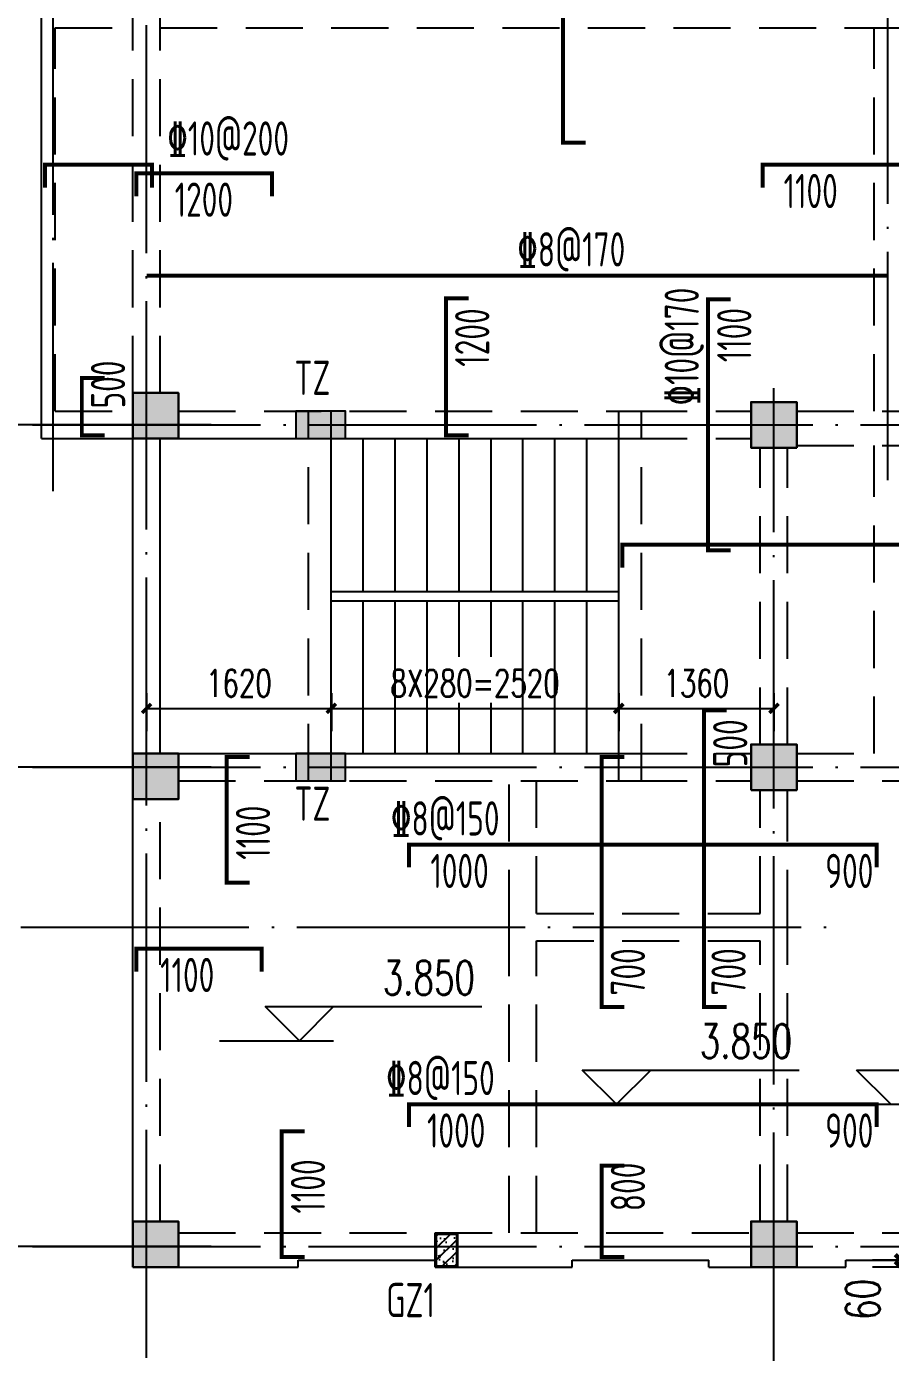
# Model space of a CAD drawing. Extents: x 1051052 to 1482120, y -981644 to -673261.
# Drawn here: x 1102673 to 1110245, y -915980 to -904302 of the extents above; entities that cross this region are included whole.
import ezdxf
from ezdxf.enums import TextEntityAlignment as Align

# ---------------------------------------------------------------- set-up
doc = ezdxf.new("R2010")
doc.units = 0
doc.header["$LTSCALE"] = 1000
doc.header["$MEASUREMENT"] = 0
doc.linetypes.add('DOTE', pattern=[2.42, 2, -0.2, 0.02, -0.2])
doc.linetypes.add('线型3', pattern=[750, 500, -250])
for name, color, linetype in [('AXIS', 3, 'Continuous'), ('DIM_ELEV', 3, 'Continuous'), ('DOTE', 1, 'DOTE'), ('PUB_DIM', 3, 'Continuous'), ('PUB_TEXT', 7, 'Continuous'), ('PUB_WALL', 9, 'Continuous'), ('填充', 8, 'Continuous')]:
    doc.layers.add(name, color=color, linetype=linetype)
for name, color, linetype, lineweight in [('BEAM', 4, 'Continuous', 25), ('BEAM-DASH', 4, '线型3', 25), ('COLU', 2, 'Continuous', 30), ('楼板正筋文字', 7, 'Continuous', 18), ('楼板正筋钢筋', 14, 'Continuous', 35), ('楼板负筋文字', 7, 'Continuous', 18), ('楼板负筋标注', 84, 'Continuous', 18), ('楼板负筋钢筋', 1, 'Continuous', 35)]:
    doc.layers.add(name, color=color, linetype=linetype, lineweight=lineweight)
doc.layers.add('COLU-HATCH', color=7, linetype='Continuous', lineweight=25, true_color=0x5b5b5b)
doc.styles.add('_TCH_DIM', font='SIMPLEX', dxfattribs={"bigfont": 'GBCBIG'})
doc.styles.add('_TCH_DIM_T3', font='SIMPLEX', dxfattribs={"width": 0.705882, "bigfont": 'GBCBIG'})
doc.styles.add('FromPkpm', font='Pkpmeng', dxfattribs={"width": 0.7, "bigfont": 'hztxt'})
doc.dimstyles.new('_TCH_ARCH&&100', dxfattribs={"dimtxt": 297.5, "dimasz": 100, "dimexe": 250, "dimexo": 300, "dimgap": 126.25, "dimtad": 1, "dimdec": 0, "dimzin": 0, "dimdsep": 46, "dimtxsty": '_TCH_DIM_T3', "dimblk": 'ARCHTICK', "dimcen": 0.09, "dimclrt": 7, "dimazin": 2, "dimtfac": 1, "dimtdec": 0, "dimtix": 1, "dimtmove": 2, "dimatfit": 3, "dimfxl": 0, "dimtolj": 1, "dimtzin": 0, "dimarcsym": 0})
doc.dimstyles.new('_TCH_ARCH&&80', dxfattribs={"dimtxt": 238, "dimasz": 80, "dimexe": 200, "dimexo": 240, "dimgap": 101, "dimtad": 1, "dimdec": 0, "dimzin": 0, "dimdsep": 46, "dimtxsty": '_TCH_DIM_T3', "dimblk": 'ARCHTICK', "dimcen": 0.09, "dimclrt": 7, "dimazin": 2, "dimtfac": 1, "dimtdec": 0, "dimtix": 1, "dimtmove": 2, "dimatfit": 3, "dimfxl": 0, "dimtolj": 1, "dimtzin": 0, "dimarcsym": 0})

# ---------------------------------------------------------------- blocks, each defined once
blk = doc.blocks.new('_ArchTick')
at = {"color": 0, "linetype": 'ByBlock', "const_width": 0.4}
blk.add_lwpolyline([(-0.5, -0.5), (0.5, 0.5)], dxfattribs=at)
blk = doc.blocks.new('*D408')
at = {"layer": 'AXIS', "color": 0, "lineweight": -2, "transparency": 16777216}
for p, q in [((1102702, -907792), (1100952, -907792)), ((1101202, -910792), (1101202, -907792)), ((1102702, -910792), (1100952, -910792))]:
    blk.add_line(p, q, dxfattribs=at)
at = {"layer": 'Defpoints', "color": 0, "transparency": 16777216}
for p in [(1101202, -907792), (1103702, -907792), (1103702, -910792)]:
    blk.add_point(p, dxfattribs=at)
at = {"layer": 'AXIS', "color": 0, "lineweight": -2, "transparency": 16777216, "xscale": 100, "yscale": 100, "zscale": 100}
for p, rotation in [((1101202, -907792), 90), ((1101202, -910792), 270)]:
    blk.add_blockref('_ArchTick', p, dxfattribs=dict(at, rotation=rotation))
at = {"layer": 'AXIS', "color": 7, "transparency": 16777216, "insert": (1100927, -909292), "char_height": 297.5, "attachment_point": 5, "rotation": 90, "style": '_TCH_DIM_T3'}
blk.add_mtext('\\A1;3000', dxfattribs=at)
blk = doc.blocks.new('*D409')
at = {"layer": 'AXIS', "color": 0, "lineweight": -2, "transparency": 16777216}
for p, q in [((1102702, -904192), (1100952, -904192)), ((1101202, -907792), (1101202, -904192)), ((1102702, -907792), (1100952, -907792))]:
    blk.add_line(p, q, dxfattribs=at)
at = {"layer": 'Defpoints', "color": 0, "transparency": 16777216}
for p in [(1101202, -904192), (1103702, -904192), (1103702, -907792)]:
    blk.add_point(p, dxfattribs=at)
at = {"layer": 'AXIS', "color": 0, "lineweight": -2, "transparency": 16777216, "xscale": 100, "yscale": 100, "zscale": 100}
for p, rotation in [((1101202, -904192), 90), ((1101202, -907792), 270)]:
    blk.add_blockref('_ArchTick', p, dxfattribs=dict(at, rotation=rotation))
at = {"layer": 'AXIS', "color": 7, "transparency": 16777216, "insert": (1100927, -905992), "char_height": 297.5, "attachment_point": 5, "rotation": 90, "style": '_TCH_DIM_T3'}
blk.add_mtext('\\A1;3600', dxfattribs=at)
blk = doc.blocks.new('*D413')
at = {"layer": 'AXIS', "color": 0, "lineweight": -2, "transparency": 16777216}
for p, q in [((1102077, -889592), (1100327, -889592)), ((1100577, -914992), (1100577, -889592)), ((1102077, -914992), (1100327, -914992))]:
    blk.add_line(p, q, dxfattribs=at)
at = {"layer": 'Defpoints', "color": 0, "transparency": 16777216}
for p in [(1100577, -889592), (1103724, -889592), (1103724, -914992)]:
    blk.add_point(p, dxfattribs=at)
at = {"layer": 'AXIS', "color": 0, "lineweight": -2, "transparency": 16777216, "xscale": 100, "yscale": 100, "zscale": 100}
for p, rotation in [((1100577, -889592), 90), ((1100577, -914992), 270)]:
    blk.add_blockref('_ArchTick', p, dxfattribs=dict(at, rotation=rotation))
at = {"layer": 'AXIS', "color": 7, "transparency": 16777216, "insert": (1100302, -902292), "char_height": 297.5, "attachment_point": 5, "rotation": 90, "style": '_TCH_DIM_T3'}
blk.add_mtext('\\A1;25400', dxfattribs=at)
blk = doc.blocks.new('*D440')
at = {"layer": 'AXIS', "color": 0, "lineweight": -2, "transparency": 16777216}
for p, q in [((1102702, -910792), (1100952, -910792)), ((1101202, -910792), (1101202, -912192)), ((1102322, -912192), (1100952, -912192))]:
    blk.add_line(p, q, dxfattribs=at)
at = {"layer": 'Defpoints', "color": 0, "transparency": 16777216}
for p in [(1103702, -910792), (1101202, -912192), (1102622, -912192)]:
    blk.add_point(p, dxfattribs=at)
at = {"layer": 'AXIS', "color": 0, "lineweight": -2, "transparency": 16777216, "xscale": 100, "yscale": 100, "zscale": 100}
for p, rotation in [((1101202, -910792), 90), ((1101202, -912192), 270)]:
    blk.add_blockref('_ArchTick', p, dxfattribs=dict(at, rotation=rotation))
at = {"layer": 'AXIS', "color": 7, "transparency": 16777216, "insert": (1100927, -911492), "char_height": 297.5, "attachment_point": 5, "rotation": 90, "style": '_TCH_DIM_T3'}
blk.add_mtext('\\A1;1400', dxfattribs=at)
blk = doc.blocks.new('*D895')
at = {"layer": 'Defpoints', "color": 0, "transparency": 16777216}
for p in [(6734, 60), (7450, 60), (7450, 0)]:
    blk.add_point(p, dxfattribs=at)
at = {"layer": 'PUB_DIM', "color": 0, "lineweight": -2, "transparency": 16777216}
for p, q in [((6734, 60), (6734, 160)), ((7150, 60), (6484, 60)), ((6734, 0), (6734, 60)), ((7150, 0), (6484, 0)), ((6734, 0), (6734, -100))]:
    blk.add_line(p, q, dxfattribs=at)
at = {"layer": 'PUB_DIM', "color": 0, "lineweight": -2, "transparency": 16777216, "xscale": 100, "yscale": 100, "zscale": 100}
for p, rotation in [((6734, 60), 270), ((6734, 0), 90)]:
    blk.add_blockref('_ArchTick', p, dxfattribs=dict(at, rotation=rotation))
at = {"layer": 'PUB_DIM', "color": 7, "transparency": 16777216, "insert": (6399, -283), "char_height": 297.5, "attachment_point": 5, "rotation": 90, "style": '_TCH_DIM_T3'}
blk.add_mtext('\\A1;60', dxfattribs=at)
blk = doc.blocks.new('*D897')
at = {"layer": 'Defpoints', "color": 0, "transparency": 16777216}
for p in [(6734, 60), (7450, 60), (7450, 0)]:
    blk.add_point(p, dxfattribs=at)
at = {"layer": 'PUB_DIM', "color": 0, "lineweight": -2, "transparency": 16777216}
for p, q in [((6734, 60), (6734, 160)), ((7150, 60), (6484, 60)), ((6734, 0), (6734, 60)), ((7150, 0), (6484, 0)), ((6734, 0), (6734, -100))]:
    blk.add_line(p, q, dxfattribs=at)
at = {"layer": 'PUB_DIM', "color": 0, "lineweight": -2, "transparency": 16777216, "xscale": 100, "yscale": 100, "zscale": 100}
for p, rotation in [((6734, 60), 270), ((6734, 0), 90)]:
    blk.add_blockref('_ArchTick', p, dxfattribs=dict(at, rotation=rotation))
at = {"layer": 'PUB_DIM', "color": 7, "transparency": 16777216, "insert": (6399, -283), "char_height": 297.5, "attachment_point": 5, "rotation": 90, "style": '_TCH_DIM_T3'}
blk.add_mtext('\\A1;60', dxfattribs=at)
blk = doc.blocks.new('*D899')
at = {"layer": 'Defpoints', "color": 0, "transparency": 16777216}
for p in [(6734, 60), (7450, 60), (7450, 0)]:
    blk.add_point(p, dxfattribs=at)
at = {"layer": 'PUB_DIM', "color": 0, "lineweight": -2, "transparency": 16777216}
for p, q in [((6734, 60), (6734, 160)), ((7150, 60), (6484, 60)), ((6734, 0), (6734, 60)), ((7150, 0), (6484, 0)), ((6734, 0), (6734, -100))]:
    blk.add_line(p, q, dxfattribs=at)
at = {"layer": 'PUB_DIM', "color": 0, "lineweight": -2, "transparency": 16777216, "xscale": 100, "yscale": 100, "zscale": 100}
for p, rotation in [((6734, 60), 270), ((6734, 0), 90)]:
    blk.add_blockref('_ArchTick', p, dxfattribs=dict(at, rotation=rotation))
at = {"layer": 'PUB_DIM', "color": 7, "transparency": 16777216, "insert": (6399, -283), "char_height": 297.5, "attachment_point": 5, "rotation": 90, "style": '_TCH_DIM_T3'}
blk.add_mtext('\\A1;60', dxfattribs=at)
blk = doc.blocks.new('*D901')
at = {"layer": 'Defpoints', "color": 0, "transparency": 16777216}
for p in [(6734, 60), (7450, 60), (7450, 0)]:
    blk.add_point(p, dxfattribs=at)
at = {"layer": 'PUB_DIM', "color": 0, "lineweight": -2, "transparency": 16777216}
for p, q in [((6734, 60), (6734, 160)), ((7150, 60), (6484, 60)), ((6734, 0), (6734, 60)), ((7150, 0), (6484, 0)), ((6734, 0), (6734, -100))]:
    blk.add_line(p, q, dxfattribs=at)
at = {"layer": 'PUB_DIM', "color": 0, "lineweight": -2, "transparency": 16777216, "xscale": 100, "yscale": 100, "zscale": 100}
for p, rotation in [((6734, 60), 270), ((6734, 0), 90)]:
    blk.add_blockref('_ArchTick', p, dxfattribs=dict(at, rotation=rotation))
at = {"layer": 'PUB_DIM', "color": 7, "transparency": 16777216, "insert": (6399, -283), "char_height": 297.5, "attachment_point": 5, "rotation": 90, "style": '_TCH_DIM_T3'}
blk.add_mtext('\\A1;60', dxfattribs=at)
blk = doc.blocks.new('*D903')
at = {"layer": 'Defpoints', "color": 0, "transparency": 16777216}
for p in [(6734, 60), (7450, 60), (7450, 0)]:
    blk.add_point(p, dxfattribs=at)
at = {"layer": 'PUB_DIM', "color": 0, "lineweight": -2, "transparency": 16777216}
for p, q in [((6734, 60), (6734, 160)), ((7150, 60), (6484, 60)), ((6734, 0), (6734, 60)), ((7150, 0), (6484, 0)), ((6734, 0), (6734, -100))]:
    blk.add_line(p, q, dxfattribs=at)
at = {"layer": 'PUB_DIM', "color": 0, "lineweight": -2, "transparency": 16777216, "xscale": 100, "yscale": 100, "zscale": 100}
for p, rotation in [((6734, 60), 270), ((6734, 0), 90)]:
    blk.add_blockref('_ArchTick', p, dxfattribs=dict(at, rotation=rotation))
at = {"layer": 'PUB_DIM', "color": 7, "transparency": 16777216, "insert": (6399, -283), "char_height": 297.5, "attachment_point": 5, "rotation": 90, "style": '_TCH_DIM_T3'}
blk.add_mtext('\\A1;60', dxfattribs=at)
blk = doc.blocks.new('*D905')
at = {"layer": 'Defpoints', "color": 0, "transparency": 16777216}
for p in [(6734, 60), (7450, 60), (7450, 0)]:
    blk.add_point(p, dxfattribs=at)
at = {"layer": 'PUB_DIM', "color": 0, "lineweight": -2, "transparency": 16777216}
for p, q in [((6734, 60), (6734, 160)), ((7150, 60), (6484, 60)), ((6734, 0), (6734, 60)), ((7150, 0), (6484, 0)), ((6734, 0), (6734, -100))]:
    blk.add_line(p, q, dxfattribs=at)
at = {"layer": 'PUB_DIM', "color": 0, "lineweight": -2, "transparency": 16777216, "xscale": 100, "yscale": 100, "zscale": 100}
for p, rotation in [((6734, 60), 270), ((6734, 0), 90)]:
    blk.add_blockref('_ArchTick', p, dxfattribs=dict(at, rotation=rotation))
at = {"layer": 'PUB_DIM', "color": 7, "transparency": 16777216, "insert": (6399, -283), "char_height": 297.5, "attachment_point": 5, "rotation": 90, "style": '_TCH_DIM_T3'}
blk.add_mtext('\\A1;60', dxfattribs=at)
blk = doc.blocks.new('*D1372')
at = {"layer": 'Defpoints', "color": 0, "transparency": 16777216}
for p in [(6734, 60), (7450, 60), (7450, 0)]:
    blk.add_point(p, dxfattribs=at)
at = {"layer": 'PUB_DIM', "color": 0, "lineweight": -2, "transparency": 16777216}
for p, q in [((6734, 60), (6734, 160)), ((7150, 60), (6484, 60)), ((6734, 0), (6734, 60)), ((7150, 0), (6484, 0)), ((6734, 0), (6734, -100))]:
    blk.add_line(p, q, dxfattribs=at)
at = {"layer": 'PUB_DIM', "color": 0, "lineweight": -2, "transparency": 16777216, "xscale": 100, "yscale": 100, "zscale": 100}
for p, rotation in [((6734, 60), 270), ((6734, 0), 90)]:
    blk.add_blockref('_ArchTick', p, dxfattribs=dict(at, rotation=rotation))
at = {"layer": 'PUB_DIM', "color": 7, "transparency": 16777216, "insert": (6399, -283), "char_height": 297.5, "attachment_point": 5, "rotation": 90, "style": '_TCH_DIM_T3'}
blk.add_mtext('\\A1;60', dxfattribs=at)
blk = doc.blocks.new('*D973')
at = {"layer": 'Defpoints', "color": 0, "transparency": 16777216}
for p in [(1103724, -909903), (1105344, -909903), (1105344, -910276)]:
    blk.add_point(p, dxfattribs=at)
at = {"layer": 'PUB_DIM', "color": 0, "lineweight": -2, "transparency": 16777216}
for p, q in [((1103724, -910143), (1103724, -910476)), ((1105344, -910143), (1105344, -910476)), ((1103724, -910276), (1105344, -910276))]:
    blk.add_line(p, q, dxfattribs=at)
at = {"layer": 'PUB_DIM', "color": 0, "lineweight": -2, "transparency": 16777216, "xscale": 80, "yscale": 80, "zscale": 80, "rotation": 180}
blk.add_blockref('_ArchTick', (1103724, -910276), dxfattribs=at)
at = {"layer": 'PUB_DIM', "color": 0, "lineweight": -2, "transparency": 16777216, "xscale": 80, "yscale": 80, "zscale": 80}
blk.add_blockref('_ArchTick', (1105344, -910276), dxfattribs=at)
at = {"layer": 'PUB_DIM', "color": 7, "transparency": 16777216, "insert": (1104534, -910056), "char_height": 238, "attachment_point": 5, "style": '_TCH_DIM_T3'}
blk.add_mtext('\\A1;1620', dxfattribs=at)
blk = doc.blocks.new('*D974')
at = {"layer": 'Defpoints', "color": 0, "transparency": 16777216}
for p in [(1105344, -909903), (1107864, -909903), (1107864, -910276)]:
    blk.add_point(p, dxfattribs=at)
at = {"layer": 'PUB_DIM', "color": 0, "lineweight": -2, "transparency": 16777216}
for p, q in [((1105344, -910143), (1105344, -910476)), ((1107864, -910143), (1107864, -910476)), ((1105344, -910276), (1107864, -910276))]:
    blk.add_line(p, q, dxfattribs=at)
at = {"layer": 'PUB_DIM', "color": 0, "lineweight": -2, "transparency": 16777216, "xscale": 80, "yscale": 80, "zscale": 80, "rotation": 180}
blk.add_blockref('_ArchTick', (1105344, -910276), dxfattribs=at)
at = {"layer": 'PUB_DIM', "color": 0, "lineweight": -2, "transparency": 16777216, "xscale": 80, "yscale": 80, "zscale": 80}
blk.add_blockref('_ArchTick', (1107864, -910276), dxfattribs=at)
at = {"layer": 'PUB_DIM', "color": 7, "transparency": 16777216, "insert": (1106604, -910056), "char_height": 238, "attachment_point": 5, "style": '_TCH_DIM_T3'}
blk.add_mtext('\\A1;8X280=2520', dxfattribs=at)
blk = doc.blocks.new('*D975')
at = {"layer": 'Defpoints', "color": 0, "transparency": 16777216}
for p in [(1107864, -909903), (1109224, -909903), (1109224, -910276)]:
    blk.add_point(p, dxfattribs=at)
at = {"layer": 'PUB_DIM', "color": 0, "lineweight": -2, "transparency": 16777216}
for p, q in [((1107864, -910143), (1107864, -910476)), ((1109224, -910143), (1109224, -910476)), ((1107864, -910276), (1109224, -910276))]:
    blk.add_line(p, q, dxfattribs=at)
at = {"layer": 'PUB_DIM', "color": 0, "lineweight": -2, "transparency": 16777216, "xscale": 80, "yscale": 80, "zscale": 80, "rotation": 180}
blk.add_blockref('_ArchTick', (1107864, -910276), dxfattribs=at)
at = {"layer": 'PUB_DIM', "color": 0, "lineweight": -2, "transparency": 16777216, "xscale": 80, "yscale": 80, "zscale": 80}
blk.add_blockref('_ArchTick', (1109224, -910276), dxfattribs=at)
at = {"layer": 'PUB_DIM', "color": 7, "transparency": 16777216, "insert": (1108544, -910056), "char_height": 238, "attachment_point": 5, "style": '_TCH_DIM_T3'}
blk.add_mtext('\\A1;1360', dxfattribs=at)
blk = doc.blocks.new('XT')
at = {"layer": 'BEAM'}
for p, q in [((0, 0), (1450, 0)), ((1450, 0), (1450, 60)), ((2650, 0), (2650, 60)), ((2650, 0), (3850, 0)), ((3850, 0), (3850, 60)), ((5050, 0), (5050, 60)), ((5050, 0), (6250, 0)), ((6250, 0), (6250, 60))]:
    blk.add_line(p, q, dxfattribs=at)
at = {"layer": 'PUB_DIM'}
for picture, dimtype in [('*D895', 129), ('*D897', 129), ('*D899', 129), ('*D901', 129), ('*D903', 129), ('*D905', 129), ('*D1372', 161)]:
    dim = blk.add_linear_dim(base=(6733.9, 60), p1=(7450, 0), p2=(7450, 60), angle=90, dimstyle='_TCH_ARCH&&100', dxfattribs=at)
    dim.commit()
    dim.dimension.update_dxf_attribs({"geometry": picture, "text_midpoint": (6399.4, -282.6), "dimtype": dimtype})

msp = doc.modelspace()

# ---------------------------------------------------------------- hatches: boundary and pattern name
at = {"layer": 'AXIS'}
h = msp.add_hatch(color=256, dxfattribs=at)
h.dxf.hatch_style = 1
h.paths.add_polyline_path([(1105032.284, -907912.335), (1105468.264, -907912.335), (1105468.264, -907672.335), (1105032.284, -907672.335)])
h = msp.add_hatch(color=256, dxfattribs=at)
h.dxf.hatch_style = 1
h.paths.add_polyline_path([(1105032.284, -910912.335), (1105468.264, -910912.335), (1105468.264, -910672.335), (1105032.284, -910672.335)])
at = {"layer": 'COLU-HATCH', "transparency": 33554687}
for points in [[(1103603.911, -907912.335), (1104003.911, -907912.335), (1104003.911, -907512.335), (1103603.911, -907512.335)], [(1109423.911, -907992.335), (1109423.911, -907592.335), (1109023.911, -907592.335), (1109023.911, -907992.335)], [(1109023.911, -910992.335), (1109423.911, -910992.335), (1109423.911, -910592.335), (1109023.911, -910592.335)], [(1103603.911, -911072.335), (1104003.911, -911072.335), (1104003.911, -910672.335), (1103603.911, -910672.335)], [(1103603.911, -915172.335), (1104003.911, -915172.335), (1104003.911, -914772.335), (1103603.911, -914772.335)], [(1109023.911, -915172.335), (1109423.911, -915172.335), (1109423.911, -914772.335), (1109023.911, -914772.335)]]:
    msp.add_hatch(color=256, dxfattribs=at).paths.add_polyline_path(points, flags=0)
at = {"layer": '填充'}
h = msp.add_hatch(dxfattribs=at)
h.set_pattern_fill('钢筋混凝土', color=256, scale=30)
h.set_pattern_definition([(45, (-150942.784, -248811.606), (-53.0330086, 53.0330086), []), (50, (-150942.78, -248811.6), (215.178055, -18.82564), [22.5, -247.5]), (355, (-150942.78, -248811.6), (-41.6254, 225.65764), [18, -198]), (100.4514, (-150924.85, -248813.17), (173.552815, 206.831863), [19.122057, -210.342634]), (46.1842, (-150942.78, -248751.6), (320.172315, -49.655704), [33.75, -371.25]), (96.6356, (-150916.1, -248755.74), (280.39881, 292.23536), [28.68309, -315.5139]), (351.1842, (-150942.8, -248751.6), (280.39858, 292.23558), [27, -297]), (21, (-150912.78, -248766.6), (179.072116, -120.785667), [22.5, -247.5]), (326, (-150912.78, -248766.6), (72.9946, 217.545014), [18, -198]), (71.4514, (-150897.86, -248776.67), (252.06679, 96.75915), [19.122057, -210.342634]), (37.5, (-150942.784, -248811.606), (3.6479566, 99.868156), [0, -195.6, 0, -201, 0, -198.75]), (7.5, (-150942.78, -248811.61), (78.920861, 118.3235136), [0, -114.6, 0, -191.1, 0, -75.75]), (327.5, (-151009.684, -248811.606), (160.146731, -6.7664615), [0, -75, 0, -234, 0, -310.5]), (317.5, (-151039.68, -248811.6), (174.955851, 30.031495), [0, -97.5, 0, -155.4, 0, -220.5])])
h.paths.add_polyline_path([(1106443.94, -914882.306), (1106443.94, -915162.306), (1106263.94, -915162.306), (1106263.94, -914882.306)])

# ---------------------------------------------------------------- linework, layer by layer
at = {"layer": 'AXIS'}
for p, q in [((1104289.358, -907792.335), (1100289.358, -907792.335)), ((1104289.358, -910792.335), (1100289.358, -910792.335)), ((1104289.358, -914992.335), (1100289.358, -914992.335))]:
    msp.add_line(p, q, dxfattribs=at)
for points in [[(1105032.284, -907912.335), (1105468.264, -907912.335), (1105468.264, -907672.335), (1105032.284, -907672.335)], [(1105032.284, -910912.335), (1105468.264, -910912.335), (1105468.264, -910672.335), (1105032.284, -910672.335)]]:
    msp.add_lwpolyline(points, close=True, dxfattribs=at)
at = {"layer": 'BEAM'}
for p, q in [((1102803.911, -907912.335), (1102803.911, -904192.335)), ((1105343.911, -910912.335), (1105343.911, -907672.335)), ((1107863.911, -910912.335), (1107863.911, -907672.335)), ((1102803.911, -907912.335), (1103603.911, -907912.335)), ((1103603.911, -910672.335), (1103603.911, -907912.335)), ((1103843.911, -910672.335), (1103843.911, -907912.335)), ((1104003.911, -907912.335), (1107963.911, -907912.335)), ((1105623.911, -909252.335), (1105623.911, -907912.335)), ((1105903.911, -909252.335), (1105903.911, -907912.335)), ((1106183.911, -909252.335), (1106183.911, -907912.335)), ((1106463.911, -909252.335), (1106463.911, -907912.335)), ((1106743.911, -909252.335), (1106743.911, -907912.335)), ((1107023.911, -909252.335), (1107023.911, -907912.335)), ((1107303.911, -909252.335), (1107303.911, -907912.335)), ((1107583.911, -909252.335), (1107583.911, -907912.335)), ((1105343.911, -909252.335), (1107863.911, -909252.335)), ((1105343.911, -909332.335), (1107863.911, -909332.335)), ((1105623.911, -910672.335), (1105623.911, -909332.335)), ((1105903.911, -910672.335), (1105903.911, -909332.335)), ((1106183.911, -910672.335), (1106183.911, -909332.335)), ((1106463.911, -909825.845), (1106463.911, -909332.335)), ((1106743.911, -909825.845), (1106743.911, -909332.335)), ((1107023.911, -910672.335), (1107023.911, -909332.335)), ((1107303.911, -910672.335), (1107303.911, -909332.335)), ((1107583.911, -910672.335), (1107583.911, -909332.335)), ((1106463.911, -910672.335), (1106463.911, -910228.186)), ((1106743.911, -910672.335), (1106743.911, -910228.186)), ((1104003.911, -910672.335), (1107963.911, -910672.335)), ((1103603.911, -915172.335), (1103603.911, -911072.335)), ((1105053.94, -915112.335), (1106253.94, -915112.335)), ((1107453.94, -915112.335), (1108653.94, -915112.335)), ((1109853.94, -915112.335), (1111053.94, -915112.335))]:
    msp.add_line(p, q, dxfattribs=at)
at = {"layer": 'BEAM-DASH', "ltscale": 0.001}
for p, q in [((1103603.911, -907512.335), (1103603.911, -900872.335)), ((1103843.911, -907512.335), (1103843.911, -900872.335)), ((1102923.911, -904312.335), (1103603.911, -904312.335)), ((1102923.911, -907672.335), (1102923.911, -904312.335)), ((1103843.911, -904312.335), (1112203.911, -904312.335)), ((1110103.911, -907672.335), (1110103.911, -904312.335)), ((1102923.911, -907672.335), (1103603.911, -907672.335)), ((1104003.911, -907672.335), (1107963.911, -907672.335)), ((1105143.911, -910912.335), (1105143.911, -907672.335)), ((1107963.911, -907672.335), (1109023.911, -907672.335)), ((1108063.911, -910912.335), (1108063.911, -907672.335)), ((1109423.911, -907672.335), (1112203.911, -907672.335)), ((1107963.911, -907912.335), (1109023.911, -907912.335)), ((1109103.911, -910592.335), (1109103.911, -907992.335)), ((1109343.911, -910592.335), (1109343.911, -907992.335)), ((1109423.911, -907972.335), (1112203.911, -907972.335)), ((1110103.911, -910672.335), (1110103.911, -907972.335)), ((1107963.911, -910672.335), (1109023.911, -910672.335)), ((1109423.911, -910672.335), (1110103.911, -910672.335)), ((1104003.911, -910912.335), (1107963.911, -910912.335)), ((1106903.911, -912192.335), (1106903.911, -910912.335)), ((1107143.911, -912072.335), (1107143.911, -910912.335)), ((1107963.911, -910912.335), (1109023.911, -910912.335)), ((1109103.911, -912072.335), (1109103.911, -910992.335)), ((1109343.911, -912192.335), (1109343.911, -910992.335)), ((1109423.911, -910912.335), (1110223.911, -910912.335)), ((1110223.911, -910912.335), (1112203.911, -910912.335)), ((1103843.911, -914772.335), (1103843.911, -911072.335)), ((1107143.911, -912072.335), (1109103.911, -912072.335)), ((1106903.911, -914872.335), (1106903.911, -912192.335)), ((1109343.911, -914772.335), (1109343.911, -912192.335)), ((1107143.911, -914872.335), (1107143.911, -912312.335)), ((1107143.911, -912312.335), (1109103.911, -912312.335)), ((1109103.911, -914772.335), (1109103.911, -912312.335)), ((1104003.911, -914872.335), (1109023.911, -914872.335)), ((1109423.911, -914872.335), (1112123.911, -914872.335))]:
    msp.add_line(p, q, dxfattribs=at)
at = {"layer": 'COLU'}
for points in [[(1103603.911, -907912.335), (1104003.911, -907912.335), (1104003.911, -907512.335), (1103603.911, -907512.335)], [(1109423.911, -907992.335), (1109423.911, -907592.335), (1109023.911, -907592.335), (1109023.911, -907992.335)], [(1109023.911, -910992.335), (1109423.911, -910992.335), (1109423.911, -910592.335), (1109023.911, -910592.335)], [(1103603.911, -911072.335), (1104003.911, -911072.335), (1104003.911, -910672.335), (1103603.911, -910672.335)], [(1103603.911, -915172.335), (1104003.911, -915172.335), (1104003.911, -914772.335), (1103603.911, -914772.335)], [(1109023.911, -915172.335), (1109423.911, -915172.335), (1109423.911, -914772.335), (1109023.911, -914772.335)]]:
    msp.add_lwpolyline(points, close=True, dxfattribs=at)
at = {"layer": 'DIM_ELEV'}
for p, q in [((1105063.775, -913189.761), (1104763.775, -912889.761)), ((1104763.775, -912889.761), (1106663.775, -912889.761)), ((1105063.775, -913189.761), (1105363.775, -912889.761)), ((1104363.775, -913189.761), (1105363.775, -913189.761)), ((1107843.911, -913745.327), (1107543.911, -913445.327)), ((1107543.911, -913445.327), (1109443.911, -913445.327)), ((1107843.911, -913745.327), (1108143.911, -913445.327)), ((1110247.874, -913745.327), (1109947.874, -913445.327)), ((1109947.874, -913445.327), (1111847.874, -913445.327)), ((1107143.911, -913745.327), (1108143.911, -913745.327)), ((1109547.874, -913745.327), (1110547.874, -913745.327))]:
    msp.add_line(p, q, dxfattribs=at)
at = {"layer": 'DOTE'}
for p, q in [((1102903.911, -908372.649), (1102903.911, -888388.544)), ((1103723.911, -915968.335), (1103723.911, -888568.335)), ((1110223.911, -908274.997), (1110223.911, -898207.341)), ((1109223.911, -915992.335), (1109223.911, -907471.442)), ((1102723.911, -907792.335), (1113297.335, -907792.335)), ((1107023.911, -910672.335), (1107023.911, -910203.005)), ((1102723.911, -910792.335), (1113297.335, -910792.335)), ((1102621.715, -912192.335), (1109846.203, -912192.335)), ((1102723.911, -914992.335), (1113297.335, -914992.335))]:
    msp.add_line(p, q, dxfattribs=at)
at = {"layer": 'PUB_WALL'}
for p, q in [((1106253.94, -915172.335), (1106253.94, -914872.335)), ((1106453.94, -915172.335), (1106453.94, -914872.335)), ((1106253.94, -915172.335), (1106453.94, -915172.335))]:
    msp.add_line(p, q, dxfattribs=at)
at = {"layer": 'PUB_WALL', "const_width": 20}
msp.add_lwpolyline([(1106443.94, -914882.306), (1106443.94, -915162.306), (1106263.94, -915162.306), (1106263.94, -914882.306)], close=True, dxfattribs=at)
at = {"layer": '楼板正筋钢筋', "const_width": 35}
msp.add_lwpolyline([(1103723.911, -906483.951), (1110223.911, -906483.951)], dxfattribs=at)
at = {"layer": '楼板负筋钢筋', "const_width": 35}
for points in [[(1107573.904, -905318.122), (1107373.904, -905318.122), (1107373.904, -895292.335), (1107573.904, -895292.335)], [(1102833.911, -905712.336), (1102833.911, -905512.336), (1103770.429, -905512.335), (1103770.429, -905712.335)], [(1109123.911, -905712.337), (1109123.911, -905512.337), (1112413.911, -905512.337), (1112413.911, -905712.337)], [(1103633.911, -905788.43), (1103633.911, -905588.43), (1104823.911, -905588.429), (1104823.911, -905788.429)], [(1106548.911, -907882.335), (1106348.911, -907882.335), (1106348.911, -906682.335), (1106548.911, -906682.335)], [(1108845.89, -908892.335), (1108645.89, -908892.335), (1108645.891, -906692.334), (1108845.891, -906692.334)], [(1103356.65, -907882.336), (1103156.65, -907882.336), (1103156.65, -907382.336), (1103356.65, -907382.336)], [(1107893.911, -909042.335), (1107893.911, -908842.335), (1110923.911, -908842.335), (1110923.911, -909042.335)], [(1108810.641, -912892.335), (1108610.641, -912892.335), (1108610.641, -910292.335), (1108810.642, -910292.335)], [(1104627.449, -911802.335), (1104427.449, -911802.335), (1104427.449, -910702.335), (1104627.449, -910702.335)], [(1107913.911, -912892.335), (1107713.911, -912892.335), (1107713.911, -910702.335), (1107913.911, -910702.335)], [(1106023.911, -911670.264), (1106023.911, -911470.264), (1110123.911, -911470.264), (1110123.911, -911670.264)], [(1103633.911, -912582.335), (1103633.911, -912382.335), (1104733.911, -912382.335), (1104733.911, -912582.335)], [(1106023.911, -913945.327), (1106023.911, -913745.327), (1110123.911, -913745.327), (1110123.911, -913945.327)], [(1105108.911, -915082.335), (1104908.911, -915082.335), (1104908.911, -913982.335), (1105108.911, -913982.335)], [(1107913.911, -915082.335), (1107713.911, -915082.335), (1107713.911, -914282.335), (1107913.911, -914282.335)]]:
    msp.add_lwpolyline(points, dxfattribs=at)

# ---------------------------------------------------------------- block references
at = {"layer": 'AXIS'}
msp.add_blockref('XT', (1103603.911, -915172.335), dxfattribs=at)

# ---------------------------------------------------------------- texts
at = {"layer": 'PUB_TEXT', "color": 7, "style": '_TCH_DIM', "width": 0.705882}
for p in [(1105793.775, -912784.761), (1108573.911, -913340.327)]:
    msp.add_text('3.850', height=297.5, dxfattribs=at).set_placement(p)
at = {"layer": '楼板正筋文字', "lineweight": 25, "style": 'FromPkpm', "width": 0.7}
for s, p in [('%%1328@170', (1106973.911, -906403.951)), ('TZ', (1105020.49, -907529.051)), ('TZ', (1105020.49, -911261.069)), ('GZ1', (1105823.872, -915610.824))]:
    msp.add_text(s, height=300, dxfattribs=at).set_placement(p)
at = {"layer": '楼板负筋文字', "lineweight": 25, "style": 'FromPkpm', "width": 0.7}
for s, p in [('%%13210@200', (1103906.213, -905432.335)), ('%%1328@150', (1105866.196, -911390.264)), ('%%1328@150', (1105823.872, -913665.327))]:
    msp.add_text(s, height=300, dxfattribs=at).set_placement(p)
msp.add_text('%%13210@170', height=300, rotation=90, dxfattribs=at).set_placement((1108565.89, -907622.334))
at = {"layer": '楼板负筋标注', "lineweight": 25, "style": 'FromPkpm', "width": 0.7}
for s, p in [('1100', (1109308.958, -905592.337)), ('1200', (1103970.799, -905668.429)), ('1000', (1106212.239, -911550.264)), ('900', (1109673.911, -911550.264)), ('1100', (1103843.116, -912462.335)), ('1000', (1106182.554, -913825.327)), ('900', (1109673.911, -913825.327))]:
    msp.add_text(s, height=300, dxfattribs=at).set_placement(p, align=Align.TOP_LEFT)
for s, p in [('1200', (1106428.911, -907282.335)), ('1100', (1108725.89, -907242.334)), ('500', (1103236.65, -907648.267)), ('500', (1108690.641, -910792.335)), ('1100', (1104507.449, -911602.445)), ('700', (1107793.911, -912792.455)), ('700', (1108676.432, -912792.455)), ('1100', (1104988.911, -914702.659)), ('800', (1107793.911, -914682.335))]:
    msp.add_text(s, height=300, rotation=90, dxfattribs=at).set_placement(p, align=Align.TOP_LEFT)

# ---------------------------------------------------------------- dimensions: what is measured, and where the dimension line sits
at = {"layer": 'AXIS'}
for p1, p2, distance, picture, middle in [((1103723.911, -914992.335), (1103723.911, -889592.335), 3146.899, '*D413', (1100302.012, -902292.335)), ((1103701.85, -907792.335), (1103701.85, -904192.335), 2500, '*D409', (1100926.85, -905992.335)), ((1103701.85, -910792.335), (1103701.85, -907792.335), 2500, '*D408', (1100926.85, -909292.335))]:
    dim = msp.add_aligned_dim(p1=p1, p2=p2, distance=distance, dimstyle='_TCH_ARCH&&100', dxfattribs=at)
    dim.commit()
    dim.dimension.update_dxf_attribs({"geometry": picture, "text_midpoint": middle})
dim = msp.add_linear_dim(base=(1101201.85, -912192.335), p1=(1103701.85, -910792.335), p2=(1102621.715, -912192.335), angle=270, dimstyle='_TCH_ARCH&&100', dxfattribs=at)
dim.commit()
dim.dimension.update_dxf_attribs({"geometry": '*D440', "text_midpoint": (1100926.85, -911492.335)})
at = {"layer": 'PUB_DIM'}
for p1, p2, picture, middle in [((1103723.911, -909903.407), (1105343.911, -909903.407), '*D973', (1104533.911, -910055.954)), ((1107863.911, -909903.407), (1109223.911, -909903.407), '*D975', (1108543.911, -910055.954))]:
    dim = msp.add_aligned_dim(p1=p1, p2=p2, distance=-372.547, dimstyle='_TCH_ARCH&&80', dxfattribs=at)
    dim.commit()
    dim.dimension.update_dxf_attribs({"geometry": picture, "text_midpoint": middle})
dim = msp.add_aligned_dim(p1=(1105343.911, -909903.407), p2=(1107863.911, -909903.407), distance=-372.547, text='8X280=2520', dimstyle='_TCH_ARCH&&80', dxfattribs=at)
dim.commit()
dim.dimension.update_dxf_attribs({"geometry": '*D974', "text_midpoint": (1106603.911, -910055.954)})

doc.saveas('drawing.dxf')
